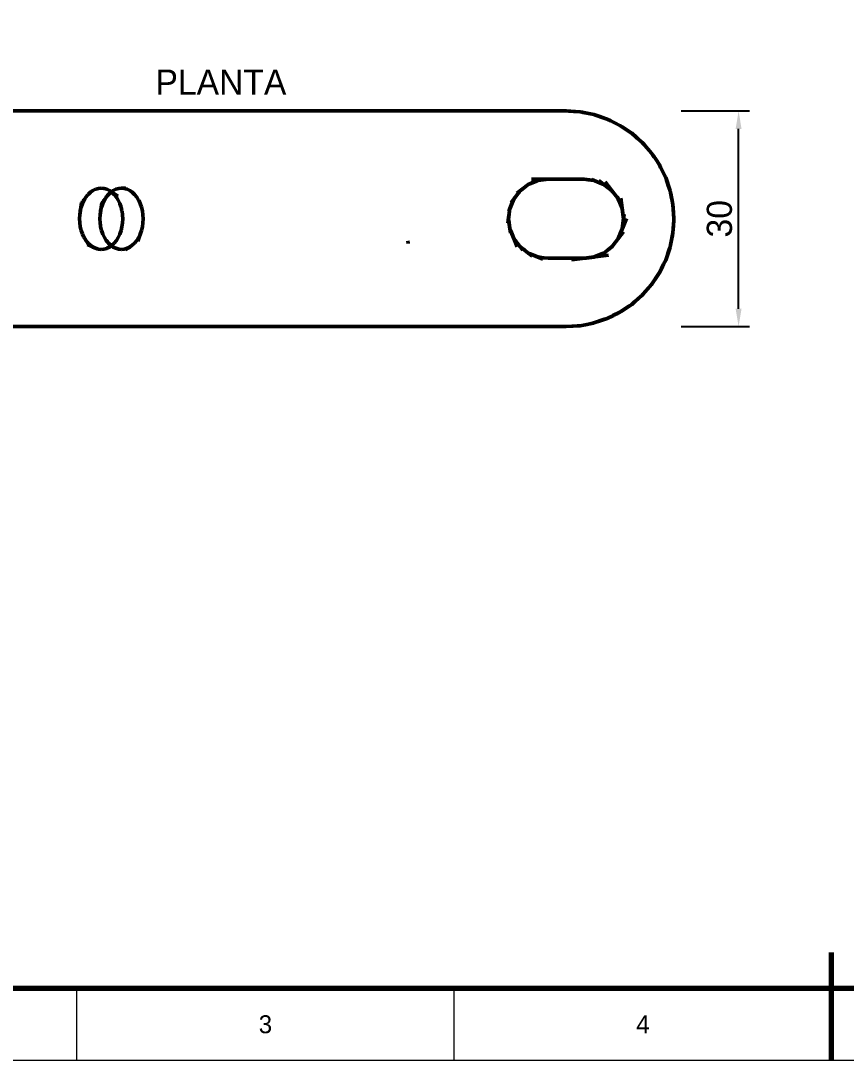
# Model space of a CAD drawing. Header units: millimetres. Extents: x 0 to 420, y 0 to 297.
# Drawn here: x 97.2 to 212, y 0 to 144.5 of the extents above; entities that cross this region are included whole.
import ezdxf
from ezdxf.enums import TextEntityAlignment as Align

# ---------------------------------------------------------------- set-up
doc = ezdxf.new("R2010")
doc.units = ezdxf.units.MM
doc.linetypes.add('DASHED', pattern=[1.524, 1.27, -0.254])
for name, color, linetype, lineweight in [('COTAS', 7, 'CONTINUOUS', 25), ('FINA', 7, 'CONTINUOUS', 18), ('NORMA', 7, 'CONTINUOUS', 70), ('OCULTA', 8, 'DASHED', 25), ('TEXTO', 7, 'CONTINUOUS', 25), ('VISIBLE', 7, 'CONTINUOUS', 50)]:
    doc.layers.add(name, color=color, linetype=linetype, lineweight=lineweight)
doc.dimstyles.new('F3D_1000', dxfattribs={"dimtxt": 3.5, "dimasz": 2.5, "dimexe": 1.5, "dimexo": 1, "dimgap": 0.9, "dimtad": 1, "dimdec": 1, "dimdsep": 46, "dimcen": 2.5, "dimazin": 3, "dimtfac": 1, "dimtmove": 0, "dimatfit": 3})

msp = doc.modelspace()

# ---------------------------------------------------------------- linework, layer by layer
at = {"layer": 'FINA'}
for p, q in [((105, 0), (105, 10)), ((157.5, 0), (157.5, 10)), ((210, 0), (210, 10))]:
    msp.add_line(p, q, dxfattribs=at)
msp.add_lwpolyline([(0, 0), (420, 0), (420, 297), (0, 297)], close=True, dxfattribs=at)
at = {"layer": 'NORMA'}
msp.add_line((210, 0), (210, 15), dxfattribs=at)
msp.add_lwpolyline([(20, 10), (410, 10), (410, 287), (20, 287)], close=True, dxfattribs=at)
at = {"layer": 'OCULTA'}
for p, q in [((97.4, 132), (97.04, 132)), ((99.06, 132), (99.06, 132)), ((99.06, 132), (99.06, 132)), ((115.95, 132), (118.88, 132)), ((118.88, 132), (119.4, 132)), ((120.19, 132), (119.4, 132)), ((121.06, 132), (120.19, 132)), ((122, 132), (121.06, 132)), ((122.99, 132), (122, 132)), ((124.01, 132), (122.99, 132)), ((124.55, 132), (124.01, 132)), ((124.55, 132), (125.06, 132)), ((127.13, 132), (126.1, 132)), ((128.12, 132), (127.13, 132)), ((129.06, 132), (128.12, 132)), ((151.06, 132), (151.06, 132)), ((153.07, 132), (152.72, 132)), ((153.41, 132), (153.07, 132)), ((153.71, 132), (153.41, 132)), ((153.99, 132), (153.71, 132)), ((154.23, 132), (153.99, 132)), ((154.45, 132), (154.23, 132)), ((154.63, 132), (154.45, 132)), ((154.79, 132), (154.63, 132)), ((154.9, 132), (154.79, 132)), ((154.99, 132), (154.9, 132)), ((155.06, 132), (155.04, 132)), ((155.06, 132), (155.06, 132)), ((155.06, 132), (155.09, 132)), ((155.06, 132), (155.06, 132)), ((155.06, 132), (155.06, 132)), ((155.19, 132), (155.09, 132)), ((155.36, 132), (155.19, 132)), ((155.59, 132), (155.36, 132)), ((155.89, 132), (155.59, 132)), ((156.23, 132), (155.89, 132)), ((156.62, 132), (156.23, 132)), ((157.06, 132), (156.62, 132)), ((158.02, 132), (157.53, 132)), ((158.54, 132), (158.02, 132)), ((159.06, 132), (158.54, 132)), ((164.97, 132), (159.06, 132)), ((166, 132), (164.97, 132)), ((166, 132), (170.92, 132)), ((171.86, 132), (170.92, 132)), ((171.86, 132), (173.06, 132)), ((175.32, 131.81), (175.02, 131.87)), ((177.93, 131.15), (178.8, 130.86)), ((179.27, 130.63), (178.8, 130.86)), ((182.09, 128.97), (182.19, 128.9)), ((182.58, 128.56), (182.19, 128.9)), ((184.97, 126.12), (185.14, 125.86)), ((185.44, 125.41), (185.14, 125.86)), ((186.83, 122.92), (186.88, 122.8)), ((169.13, 122.31), (168.54, 122.07)), ((186.88, 122.8), (186.92, 122.74)), ((166.67, 120.89), (166.4, 120.53)), ((165.8, 119.75), (165.59, 119.26)), ((180.21, 119.89), (180.32, 119.75)), ((187.82, 119.53), (187.93, 118.96)), ((165.25, 118.42), (165.2, 118.05)), ((181.05, 117.08), (181.06, 117)), ((165.06, 117), (165.09, 116.78)), ((188.01, 116.26), (188, 116.11)), ((188.01, 116.26), (188.06, 117)), ((165.25, 115.58), (165.38, 115.26)), ((180.38, 114.4), (180.32, 114.25)), ((187.53, 113.07), (187.41, 112.72)), ((187.53, 113.07), (187.55, 113.12)), ((173.34, 111.5), (175.56, 111.5)), ((186.05, 109.5), (186.03, 109.48)), ((183.81, 106.55), (183.67, 106.39)), ((180.74, 104.13), (180.56, 104.01)), ((97.04, 102), (97.4, 102)), ((97.93, 102), (97.4, 102)), ((99.06, 102), (99.06, 102)), ((99.06, 102), (99.06, 102)), ((99.06, 102), (99.06, 102)), ((99.06, 102), (99.06, 102)), ((104.92, 102), (103.09, 102)), ((107.97, 102), (106.51, 102)), ((109.35, 102), (107.97, 102)), ((110.71, 102), (109.35, 102)), ((112.1, 102), (110.71, 102)), ((113.57, 102), (112.1, 102)), ((116.98, 102), (115.17, 102)), ((119.1, 102), (116.98, 102)), ((119.4, 102), (119.1, 102)), ((119.4, 102), (120.19, 102)), ((121.06, 102), (120.19, 102)), ((121.06, 102), (122, 102)), ((122.19, 102), (122, 102)), ((122.99, 102), (122.19, 102)), ((122.99, 102), (124.01, 102)), ((125.06, 102), (124.01, 102)), ((127.13, 102), (126.1, 102)), ((127.13, 102), (128.12, 102)), ((129.06, 102), (128.12, 102)), ((130.72, 102), (130.49, 102)), ((151.06, 102), (151.06, 102)), ((151.06, 102), (151.06, 102)), ((151.06, 102), (151.06, 102)), ((151.06, 102), (151.06, 102)), ((151.06, 102), (151.06, 102)), ((153.07, 102), (152.72, 102)), ((153.07, 102), (153.09, 102)), ((153.09, 102), (153.41, 102)), ((153.71, 102), (153.41, 102)), ((153.71, 102), (153.99, 102)), ((154.23, 102), (153.99, 102)), ((154.23, 102), (154.45, 102)), ((154.63, 102), (154.45, 102)), ((154.63, 102), (154.79, 102)), ((154.9, 102), (154.79, 102)), ((154.9, 102), (154.99, 102)), ((155.04, 102), (155.06, 102)), ((155.06, 102), (155.06, 102)), ((155.06, 102), (155.06, 102)), ((155.06, 102), (155.06, 102)), ((155.06, 102), (155.06, 102)), ((155.06, 102), (155.06, 102)), ((155.06, 102), (155.09, 102)), ((155.09, 102), (155.16, 102)), ((155.16, 102), (155.19, 102)), ((155.36, 102), (155.19, 102)), ((155.59, 102), (155.36, 102)), ((155.89, 102), (155.59, 102)), ((156.23, 102), (155.89, 102)), ((156.62, 102), (156.23, 102)), ((157.06, 102), (156.62, 102)), ((158.02, 102), (157.53, 102)), ((158.2, 102), (158.02, 102)), ((158.54, 102), (158.2, 102)), ((159.06, 102), (158.54, 102)), ((161.24, 102), (159.06, 102)), ((164.44, 102), (161.24, 102)), ((168.05, 102), (164.44, 102)), ((172.29, 102), (168.05, 102)), ((172.29, 102), (173.06, 102)), ((176.94, 102.51), (176.87, 102.5))]:
    msp.add_line(p, q, dxfattribs=at)
at = {"layer": 'VISIBLE'}
for p, q in [((77.06, 132), (173.06, 132)), ((96.72, 132), (97.41, 132)), ((115.95, 132), (97.4, 132)), ((97.4, 132), (99.06, 132)), ((97.94, 132), (97.41, 132)), ((97.94, 132), (97.99, 132)), ((97.99, 132), (98.45, 132)), ((98.45, 132), (98.79, 132)), ((98.79, 132), (98.99, 132)), ((98.99, 132), (99.06, 132)), ((99.06, 132), (99.07, 132)), ((99.32, 132), (99.06, 132)), ((99.07, 132), (99.09, 132)), ((99.09, 132), (99.14, 132)), ((99.14, 132), (99.19, 132)), ((99.19, 132), (99.27, 132)), ((99.27, 132), (99.36, 132)), ((99.82, 132), (99.32, 132)), ((99.36, 132), (99.47, 132)), ((99.47, 132), (99.59, 132)), ((99.59, 132), (99.73, 132)), ((99.73, 132), (99.89, 132)), ((100.45, 132), (99.82, 132)), ((99.89, 132), (100.05, 132)), ((100.05, 132), (100.23, 132)), ((100.23, 132), (118.78, 132)), ((100.23, 132), (100.7, 132)), ((101.09, 132), (100.45, 132)), ((105.09, 132), (100.7, 132)), ((106.51, 132), (101.09, 132)), ((111.78, 132), (105.09, 132)), ((114.69, 132), (106.51, 132)), ((118.78, 132), (111.78, 132)), ((115.95, 132), (114.69, 132)), ((118.78, 132), (121.71, 132)), ((121.71, 132), (122.23, 132)), ((122.23, 132), (122.62, 132)), ((122.62, 132), (123.06, 132)), ((123.06, 132), (123.53, 132)), ((123.06, 132), (123.36, 132)), ((123.53, 132), (123.36, 132)), ((123.53, 132), (124.02, 132)), ((124.02, 132), (124.54, 132)), ((124.54, 132), (125.06, 132)), ((125.06, 132), (125.58, 132)), ((126.1, 132), (125.06, 132)), ((125.06, 132), (125.51, 132)), ((126.1, 132), (125.51, 132)), ((126.09, 132), (125.58, 132)), ((126.59, 132), (126.09, 132)), ((127.06, 132), (126.59, 132)), ((127.49, 132), (127.06, 132)), ((127.89, 132), (127.49, 132)), ((149.89, 132), (127.89, 132)), ((127.89, 132), (130.25, 132)), ((129.93, 132), (129.06, 132)), ((129.06, 132), (129.48, 132)), ((129.93, 132), (129.48, 132)), ((130.72, 132), (129.93, 132)), ((129.93, 132), (130.33, 132)), ((135.72, 132), (130.25, 132)), ((130.72, 132), (130.33, 132)), ((152.72, 132), (130.72, 132)), ((130.72, 132), (131.1, 132)), ((131.93, 132), (131.1, 132)), ((132.51, 132), (131.93, 132)), ((138.37, 132), (132.51, 132)), ((141.21, 132), (135.72, 132)), ((144.22, 132), (138.37, 132)), ((146.88, 132), (141.21, 132)), ((150.27, 132), (144.22, 132)), ((149.89, 132), (146.88, 132)), ((150.07, 132), (149.89, 132)), ((150.23, 132), (150.07, 132)), ((150.38, 132), (150.23, 132)), ((152.72, 132), (150.27, 132)), ((150.52, 132), (150.38, 132)), ((150.65, 132), (150.52, 132)), ((150.75, 132), (150.65, 132)), ((150.85, 132), (150.75, 132)), ((150.92, 132), (150.85, 132)), ((150.98, 132), (150.92, 132)), ((151.02, 132), (150.98, 132)), ((151.05, 132), (151.02, 132)), ((151.06, 132), (151.05, 132)), ((151.06, 132), (151.13, 132)), ((151.06, 132), (151.06, 132)), ((151.06, 132), (151.06, 132)), ((151.06, 132), (151.06, 132)), ((151.06, 132), (151.06, 132)), ((151.06, 132), (151.06, 132)), ((151.06, 132), (151.06, 132)), ((151.06, 132), (151.06, 132)), ((151.06, 132), (151.06, 132)), ((151.06, 132), (151.06, 132)), ((151.13, 132), (151.33, 132)), ((151.33, 132), (151.67, 132)), ((151.67, 132), (152.13, 132)), ((152.13, 132), (152.71, 132)), ((152.13, 132), (152.14, 132)), ((152.71, 132), (152.14, 132)), ((152.71, 132), (153.4, 132)), ((153.63, 132), (153.4, 132)), ((153.63, 132), (154.19, 132)), ((154.19, 132), (155.06, 132)), ((155.04, 132), (154.99, 132)), ((154.99, 132), (155.01, 132)), ((155.04, 132), (155.01, 132)), ((155.06, 132), (156, 132)), ((155.06, 132), (155.06, 132)), ((155.06, 132), (155.06, 132)), ((155.06, 132), (155.06, 132)), ((155.06, 132), (155.06, 132)), ((155.06, 132), (155.06, 132)), ((155.06, 132), (155.06, 132)), ((156, 132), (156.99, 132)), ((156.99, 132), (158.01, 132)), ((157.53, 132), (157.06, 132)), ((157.06, 132), (157.48, 132)), ((157.53, 132), (157.48, 132)), ((158.01, 132), (159.06, 132)), ((164.97, 132), (159.06, 132)), ((164.97, 132), (170, 132)), ((170, 132), (170.92, 132)), ((170.92, 132), (173.06, 132)), ((173.06, 132), (173.06, 132)), ((173.06, 132), (173.06, 132)), ((173.06, 132), (173.06, 132)), ((173.06, 132), (175.02, 131.87)), ((173.06, 132), (173.45, 131.97)), ((173.06, 132), (173.06, 132)), ((173.06, 132), (175.02, 131.87)), ((173.06, 132), (174.08, 131.93)), ((173.06, 132), (173.06, 132)), ((173.06, 132), (175.02, 131.87)), ((175.02, 131.87), (173.45, 131.97)), ((175.02, 131.87), (174.08, 131.93)), ((175.32, 131.81), (175.02, 131.87)), ((175.02, 131.87), (175.02, 131.87)), ((175.02, 131.87), (175.32, 131.81)), ((175.42, 131.79), (175.32, 131.81)), ((175.32, 131.81), (175.4, 131.8)), ((175.32, 131.81), (176.94, 131.49)), ((175.32, 131.81), (176.02, 131.67)), ((175.32, 131.81), (175.42, 131.79)), ((175.42, 131.79), (175.4, 131.8)), ((175.42, 131.79), (176.94, 131.49)), ((175.42, 131.79), (176.02, 131.67)), ((176.94, 131.49), (176.02, 131.67)), ((176.02, 131.67), (176.02, 131.67)), ((176.02, 131.67), (176.94, 131.49)), ((178.8, 130.86), (176.94, 131.49)), ((176.94, 131.49), (177.31, 131.36)), ((176.94, 131.49), (177.93, 131.15)), ((176.94, 131.49), (177.91, 131.16)), ((176.94, 131.49), (176.94, 131.49)), ((176.94, 131.49), (177.31, 131.36)), ((178.8, 130.86), (177.31, 131.36)), ((177.31, 131.36), (178.8, 130.86)), ((177.93, 131.15), (177.91, 131.16)), ((179.27, 130.63), (178.8, 130.86)), ((178.8, 130.86), (179.15, 130.68)), ((178.8, 130.86), (178.8, 130.86)), ((178.8, 130.86), (179.15, 130.68)), ((179.27, 130.63), (179.15, 130.68)), ((179.15, 130.68), (179.27, 130.63)), ((179.74, 130.39), (179.27, 130.63)), ((179.27, 130.63), (180.56, 129.99)), ((179.27, 130.63), (179.71, 130.41)), ((179.27, 130.63), (180.56, 129.99)), ((180.56, 129.99), (179.71, 130.41)), ((179.74, 130.39), (180.56, 129.99)), ((182.19, 128.9), (180.56, 129.99)), ((180.56, 129.99), (180.88, 129.77)), ((180.56, 129.99), (182.09, 128.97)), ((180.56, 129.99), (181.41, 129.42)), ((180.56, 129.99), (180.56, 129.99)), ((180.56, 129.99), (181.41, 129.42)), ((182.19, 128.9), (180.88, 129.77)), ((182.09, 128.97), (181.41, 129.42)), ((181.41, 129.42), (182.06, 128.98)), ((182.06, 128.98), (182.19, 128.9)), ((182.58, 128.56), (182.19, 128.9)), ((182.19, 128.9), (182.48, 128.64)), ((182.19, 128.9), (182.19, 128.9)), ((182.19, 128.9), (182.48, 128.64)), ((182.58, 128.56), (182.48, 128.64)), ((182.48, 128.64), (182.58, 128.56)), ((182.97, 128.22), (182.58, 128.56)), ((182.58, 128.56), (183.67, 127.61)), ((182.58, 128.56), (182.96, 128.23)), ((182.58, 128.56), (182.66, 128.49)), ((182.66, 128.49), (182.97, 128.22)), ((183.67, 127.61), (182.96, 128.23)), ((182.97, 128.22), (183.67, 127.61)), ((182.97, 128.22), (183.67, 127.61)), ((184.96, 126.13), (183.67, 127.61)), ((183.67, 127.61), (183.92, 127.31)), ((183.73, 127.53), (183.67, 127.61)), ((183.67, 127.61), (184.34, 126.84)), ((183.67, 127.61), (183.67, 127.61)), ((183.67, 127.61), (183.67, 127.61)), ((183.67, 127.61), (183.92, 127.31)), ((184.96, 126.13), (183.73, 127.53)), ((184.96, 126.13), (183.92, 127.31)), ((183.92, 127.31), (184.34, 126.84)), ((184.96, 126.13), (184.34, 126.84)), ((184.34, 126.84), (184.96, 126.13)), ((185.14, 125.86), (184.96, 126.13)), ((184.96, 126.13), (184.97, 126.12)), ((184.96, 126.13), (184.96, 126.13)), ((184.96, 126.13), (184.97, 126.12)), ((184.97, 126.12), (185.14, 125.86)), ((185.31, 125.6), (185.14, 125.86)), ((185.14, 125.86), (185.18, 125.81)), ((185.14, 125.86), (185.24, 125.7)), ((185.31, 125.6), (185.18, 125.81)), ((185.24, 125.7), (185.31, 125.6)), ((185.31, 125.6), (185.44, 125.41)), ((185.31, 125.6), (185.44, 125.41)), ((186.05, 124.5), (185.44, 125.41)), ((185.44, 125.41), (186.05, 124.5)), ((185.44, 125.41), (185.53, 125.28)), ((185.44, 125.41), (186.05, 124.5)), ((186.05, 124.5), (185.53, 125.28)), ((186.88, 122.8), (186.05, 124.5)), ((186.05, 124.5), (186.22, 124.15)), ((186.05, 124.5), (186.83, 122.92)), ((186.05, 124.5), (186.5, 123.59)), ((186.05, 124.5), (186.05, 124.5)), ((186.05, 124.5), (186.88, 122.8)), ((186.88, 122.8), (186.22, 124.15)), ((186.83, 122.92), (186.5, 123.59)), ((167.81, 121.76), (166.21, 120.54)), ((166.44, 120.72), (167.81, 121.76)), ((166.67, 120.89), (167.58, 121.59)), ((167.58, 121.59), (166.75, 120.95)), ((167.81, 121.76), (167.22, 121.31)), ((167.81, 121.76), (167.58, 121.59)), ((167.81, 121.76), (167.58, 121.59)), ((168.54, 122.07), (167.81, 121.76)), ((167.81, 121.76), (168.44, 122.03)), ((168.04, 121.86), (167.81, 121.76)), ((167.81, 121.76), (167.81, 121.76)), ((167.81, 121.76), (167.81, 121.76)), ((167.81, 121.76), (167.81, 121.76)), ((168.04, 121.86), (168.87, 122.2)), ((168.04, 121.86), (168.63, 122.1)), ((168.24, 122.5), (175.56, 122.5)), ((168.54, 122.07), (168.44, 122.03)), ((168.5, 122.23), (170.56, 122.5)), ((169.13, 122.31), (168.54, 122.07)), ((168.63, 122.1), (169.13, 122.31)), ((169.13, 122.31), (168.87, 122.2)), ((169.13, 122.31), (170.27, 122.46)), ((169.13, 122.31), (169.82, 122.4)), ((169.82, 122.4), (169.13, 122.31)), ((169.13, 122.31), (169.13, 122.31)), ((169.13, 122.31), (169.13, 122.31)), ((169.13, 122.31), (169.13, 122.31)), ((170.56, 122.5), (169.82, 122.4)), ((170.56, 122.5), (169.82, 122.4)), ((170.56, 122.5), (170.27, 122.46)), ((170.56, 122.5), (174.56, 122.5)), ((170.56, 122.5), (172.96, 122.5)), ((175.56, 122.5), (170.56, 122.5)), ((170.56, 122.5), (170.56, 122.5)), ((175.56, 122.5), (172.96, 122.5)), ((175.56, 122.5), (174.56, 122.5)), ((175.56, 122.5), (176.7, 122.35)), ((176.16, 122.42), (175.56, 122.5)), ((176.16, 122.42), (175.56, 122.5)), ((175.56, 122.5), (175.56, 122.5)), ((176.16, 122.42), (176.98, 122.31)), ((176.16, 122.42), (176.24, 122.41)), ((176.7, 122.35), (176.16, 122.42)), ((176.98, 122.31), (176.24, 122.41)), ((176.67, 122.44), (178.2, 121.81)), ((176.98, 122.31), (176.7, 122.35)), ((176.98, 122.31), (176.7, 122.35)), ((177.07, 122.28), (176.98, 122.31)), ((176.98, 122.31), (177.62, 122.05)), ((177.62, 122.05), (176.98, 122.31)), ((176.98, 122.31), (176.98, 122.31)), ((176.98, 122.31), (176.98, 122.31)), ((176.98, 122.31), (176.98, 122.31)), ((177.07, 122.28), (178.31, 121.76)), ((177.07, 122.28), (178.04, 121.87)), ((177.61, 122.3), (179.45, 120.89)), ((178.31, 121.76), (177.62, 122.05)), ((178.31, 121.76), (177.62, 122.05)), ((178.31, 121.76), (178.04, 121.87)), ((178.31, 121.76), (178.2, 121.81)), ((179.45, 120.89), (178.22, 121.83)), ((178.31, 121.76), (179.22, 121.06)), ((178.31, 121.76), (178.86, 121.34)), ((179.45, 120.89), (178.31, 121.76)), ((178.31, 121.76), (178.31, 121.76)), ((178.31, 121.76), (178.31, 121.76)), ((178.31, 121.76), (178.31, 121.76)), ((180.21, 119.89), (178.5, 122.12)), ((186.92, 122.74), (186.88, 122.8)), ((186.88, 122.8), (186.92, 122.74)), ((186.92, 122.73), (186.92, 122.74)), ((186.92, 122.74), (187.55, 120.88)), ((186.92, 122.74), (187.24, 121.77)), ((186.92, 122.74), (186.92, 122.74)), ((186.92, 122.74), (187.55, 120.88)), ((186.92, 122.73), (187.55, 120.88)), ((186.92, 122.73), (187.04, 122.37)), ((187.55, 120.88), (187.04, 122.37)), ((187.55, 120.88), (187.24, 121.77)), ((106.02, 119.59), (106.28, 120.01)), ((106.28, 120.01), (106.03, 119.6)), ((106.29, 120.02), (106.28, 120.01)), ((106.51, 120.29), (106.29, 120.02)), ((106.51, 120.29), (106.57, 120.37)), ((106.57, 120.37), (106.58, 120.38)), ((106.58, 120.38), (106.9, 120.68)), ((106.9, 120.68), (106.91, 120.69)), ((106.91, 120.69), (107.25, 120.93)), ((107.25, 120.93), (107.26, 120.93)), ((107.62, 121.11), (107.26, 120.93)), ((107.62, 121.11), (107.64, 121.11)), ((107.64, 121.11), (108.01, 121.21)), ((108.01, 121.21), (108.02, 121.22)), ((108.4, 121.25), (108.02, 121.22)), ((108.4, 121.25), (108.41, 121.25)), ((108.79, 121.21), (108.41, 121.25)), ((108.79, 121.21), (108.81, 121.21)), ((109.18, 121.11), (108.81, 121.21)), ((109.11, 120.01), (108.85, 119.59)), ((109.11, 120.01), (108.89, 119.66)), ((109.07, 119.95), (109.11, 120.01)), ((109.11, 120.01), (109.4, 120.37)), ((109.3, 120.25), (109.11, 120.01)), ((109.11, 120.01), (109.11, 120.01)), ((109.11, 120.01), (109.11, 120.01)), ((109.11, 120.01), (109.11, 120.01)), ((109.11, 120.01), (109.11, 120.01)), ((109.18, 121.11), (109.19, 121.1)), ((109.19, 121.1), (109.55, 120.93)), ((109.4, 120.37), (109.3, 120.25)), ((109.4, 120.37), (109.73, 120.68)), ((109.73, 120.68), (109.4, 120.37)), ((109.4, 120.37), (109.4, 120.37)), ((109.4, 120.37), (109.4, 120.37)), ((110.7, 120.13), (109.55, 120.93)), ((109.55, 120.93), (109.56, 120.92)), ((109.56, 120.92), (109.9, 120.68)), ((109.73, 120.68), (110.08, 120.93)), ((109.82, 120.74), (109.73, 120.68)), ((109.73, 120.68), (109.73, 120.68)), ((109.73, 120.68), (109.73, 120.68)), ((109.73, 120.68), (109.73, 120.68)), ((109.73, 120.68), (109.73, 120.68)), ((109.9, 120.68), (109.82, 120.74)), ((109.82, 120.74), (109.82, 120.74)), ((109.82, 120.74), (109.82, 120.74)), ((109.82, 120.74), (109.82, 120.74)), ((109.82, 120.74), (109.82, 120.74)), ((109.82, 120.74), (109.82, 120.74)), ((109.82, 120.74), (109.82, 120.74)), ((109.82, 120.74), (109.82, 120.74)), ((109.82, 120.74), (109.82, 120.74)), ((109.82, 120.74), (109.82, 120.74)), ((109.82, 120.74), (109.82, 120.74)), ((109.82, 120.74), (109.82, 120.74)), ((109.82, 120.74), (109.82, 120.74)), ((110.61, 120.01), (109.9, 120.68)), ((109.9, 120.68), (109.91, 120.67)), ((109.91, 120.67), (109.9, 120.68)), ((109.9, 120.68), (109.9, 120.68)), ((109.9, 120.68), (109.9, 120.68)), ((109.91, 120.67), (110.23, 120.37)), ((109.93, 120.66), (109.91, 120.67)), ((110.23, 120.37), (109.93, 120.66)), ((110.45, 121.11), (110.08, 120.93)), ((110.08, 120.93), (110.08, 120.93)), ((110.57, 119.95), (110.23, 120.37)), ((110.23, 120.37), (110.24, 120.36)), ((110.53, 120.01), (110.23, 120.37)), ((110.23, 120.37), (110.23, 120.37)), ((110.53, 120.01), (110.24, 120.36)), ((110.45, 121.11), (110.84, 121.21)), ((110.45, 121.11), (110.45, 121.11)), ((110.56, 119.95), (110.53, 120.01)), ((110.53, 120.01), (110.53, 119.99)), ((110.53, 119.99), (110.53, 120.01)), ((110.53, 120.01), (110.53, 120.01)), ((110.53, 119.99), (110.79, 119.59)), ((110.79, 119.59), (110.53, 119.99)), ((111.78, 121.3), (110.84, 121.21)), ((111.23, 121.25), (110.84, 121.21)), ((110.84, 121.21), (110.84, 121.21)), ((111.78, 121.2), (111.23, 121.25)), ((111.23, 121.25), (111.23, 121.25)), ((111.62, 121.21), (111.23, 121.25)), ((111.78, 121.17), (111.62, 121.21)), ((111.78, 121.17), (111.62, 121.21)), ((111.62, 121.21), (111.62, 121.21)), ((111.78, 121.17), (112.01, 121.11)), ((112.01, 121.11), (112.01, 121.1)), ((112.01, 121.1), (112.38, 120.93)), ((112.38, 120.93), (112.38, 120.93)), ((112.38, 120.93), (112.73, 120.68)), ((112.73, 120.68), (112.73, 120.68)), ((112.73, 120.68), (113.06, 120.37)), ((113.36, 120.01), (113.06, 120.37)), ((113.06, 120.37), (113.06, 120.37)), ((113.36, 120.01), (113.36, 120)), ((113.36, 120), (113.61, 119.59)), ((166.4, 120.53), (165.43, 119.28)), ((166.4, 120.53), (165.8, 119.75)), ((165.8, 119.75), (166.21, 120.3)), ((166.53, 120.71), (165.82, 119.79)), ((165.82, 119.79), (166.49, 120.66)), ((166.4, 120.53), (166.21, 120.3)), ((166.67, 120.89), (166.4, 120.53)), ((166.53, 120.71), (166.49, 120.66)), ((166.53, 120.71), (166.67, 120.89)), ((166.67, 120.89), (167.22, 121.31)), ((166.75, 120.95), (166.67, 120.89)), ((166.67, 120.89), (166.67, 120.89)), ((166.67, 120.89), (166.67, 120.89)), ((166.67, 120.89), (166.67, 120.89)), ((179.45, 120.89), (178.86, 121.34)), ((179.45, 120.89), (179.22, 121.06)), ((180.07, 120.08), (179.45, 120.89)), ((179.45, 120.89), (179.87, 120.34)), ((179.54, 120.77), (179.45, 120.89)), ((179.45, 120.89), (179.45, 120.89)), ((179.45, 120.89), (179.45, 120.89)), ((179.45, 120.89), (179.45, 120.89)), ((180.21, 119.89), (179.54, 120.77)), ((180.21, 119.89), (179.87, 120.34)), ((180.07, 120.08), (180.32, 119.75)), ((180.07, 120.08), (180.15, 119.98)), ((180.32, 119.75), (180.15, 119.98)), ((180.19, 120.08), (180.87, 118.42)), ((187.78, 119.73), (187.55, 120.88)), ((187.55, 120.88), (187.62, 120.5)), ((187.55, 120.88), (187.81, 119.54)), ((187.55, 120.88), (187.75, 119.88)), ((187.55, 120.88), (187.55, 120.88)), ((187.55, 120.88), (187.78, 119.73)), ((187.78, 119.73), (187.62, 120.5)), ((105.42, 117.55), (105.66, 119.24)), ((105.5, 118.1), (105.82, 119.44)), ((105.63, 118.63), (105.5, 118.12)), ((105.63, 118.63), (105.98, 119.63)), ((105.63, 118.64), (105.8, 119.13)), ((105.63, 118.63), (105.63, 118.64)), ((105.8, 119.13), (106.13, 119.82)), ((105.8, 119.13), (105.81, 119.14)), ((105.81, 119.14), (106.02, 119.59)), ((106.02, 119.59), (106.03, 119.6)), ((108.49, 119.24), (108.25, 117.55)), ((108.65, 119.44), (108.33, 118.1)), ((108.45, 118.63), (108.33, 118.1)), ((108.45, 118.63), (108.33, 118.1)), ((108.8, 119.63), (108.45, 118.63)), ((108.45, 118.63), (108.63, 119.13)), ((108.49, 118.73), (108.45, 118.63)), ((108.45, 118.63), (108.45, 118.63)), ((108.45, 118.63), (108.45, 118.63)), ((108.63, 119.13), (108.49, 118.73)), ((108.96, 119.82), (108.63, 119.13)), ((108.63, 119.13), (108.85, 119.59)), ((108.67, 119.22), (108.63, 119.13)), ((108.63, 119.13), (108.63, 119.13)), ((108.63, 119.13), (108.63, 119.13)), ((108.63, 119.13), (108.63, 119.13)), ((108.85, 119.59), (108.67, 119.22)), ((108.85, 119.59), (109.07, 119.95)), ((108.89, 119.66), (108.85, 119.59)), ((108.85, 119.59), (108.85, 119.59)), ((108.85, 119.59), (108.85, 119.59)), ((110.79, 119.59), (110.79, 119.57)), ((110.79, 119.57), (110.79, 119.59)), ((110.79, 119.59), (110.79, 119.59)), ((110.79, 119.57), (111, 119.13)), ((111, 119.13), (110.79, 119.57)), ((111, 119.13), (111.01, 119.11)), ((111.01, 119.12), (111, 119.13)), ((111, 119.13), (111, 119.13)), ((111.01, 119.11), (111.01, 119.12)), ((111.01, 119.11), (111.18, 118.63)), ((111.02, 119.08), (111.01, 119.11)), ((111.18, 118.63), (111.02, 119.08)), ((111.18, 118.63), (111.18, 118.61)), ((111.18, 118.61), (111.18, 118.63)), ((111.18, 118.63), (111.18, 118.63)), ((111.3, 118.1), (111.18, 118.61)), ((111.19, 118.6), (111.18, 118.61)), ((111.3, 118.1), (111.19, 118.6)), ((113.61, 119.59), (113.62, 119.59)), ((113.62, 119.59), (113.83, 119.13)), ((113.83, 119.13), (113.83, 119.12)), ((113.83, 119.12), (114.01, 118.63)), ((114.01, 118.63), (114.01, 118.62)), ((114.13, 118.1), (114.01, 118.62)), ((165.59, 119.26), (165.1, 118.07)), ((165.46, 118.94), (165.14, 118.16)), ((165.25, 118.42), (165.51, 119.06)), ((165.51, 119.06), (165.25, 118.42)), ((165.46, 118.94), (165.25, 118.42)), ((165.46, 118.94), (165.8, 119.75)), ((165.46, 118.94), (165.69, 119.49)), ((165.62, 119.32), (165.51, 119.06)), ((165.59, 119.26), (165.51, 119.06)), ((165.8, 119.75), (165.62, 119.32)), ((165.8, 119.75), (165.69, 119.49)), ((165.82, 119.79), (165.8, 119.75)), ((165.8, 119.75), (165.8, 119.75)), ((165.8, 119.75), (165.8, 119.75)), ((165.8, 119.75), (165.8, 119.75)), ((180.32, 119.75), (180.21, 119.89)), ((180.26, 119.89), (180.87, 118.42)), ((180.32, 119.75), (180.76, 118.69)), ((180.32, 119.75), (180.59, 119.11)), ((180.76, 118.69), (180.32, 119.75)), ((180.32, 119.75), (180.32, 119.75)), ((180.32, 119.75), (180.32, 119.75)), ((180.32, 119.75), (180.32, 119.75)), ((180.87, 118.42), (180.59, 119.11)), ((180.68, 119.87), (181.05, 117.08)), ((180.87, 118.42), (180.76, 118.69)), ((180.87, 118.42), (180.76, 118.69)), ((187.81, 119.54), (187.75, 119.88)), ((187.78, 119.73), (187.82, 119.53)), ((187.78, 119.73), (187.81, 119.54)), ((187.81, 119.54), (187.82, 119.53)), ((187.81, 119.54), (187.82, 119.53)), ((187.93, 118.96), (187.82, 119.53)), ((187.82, 119.53), (187.93, 118.96)), ((188.06, 117), (187.93, 118.96)), ((187.93, 118.96), (187.96, 118.57)), ((187.93, 118.96), (188.06, 117)), ((187.93, 118.96), (188, 117.94)), ((187.93, 118.96), (187.93, 118.96)), ((187.93, 118.96), (187.96, 118.57)), ((188.06, 117), (187.96, 118.57)), ((187.96, 118.57), (188.06, 117)), ((105.4, 117.02), (105.42, 117.55)), ((105.42, 117.57), (105.5, 118.1)), ((105.42, 117.55), (105.42, 117.57)), ((105.5, 118.1), (105.5, 118.12)), ((108.23, 117), (108.25, 117.55)), ((108.25, 117.55), (108.23, 117.01)), ((108.25, 117.56), (108.33, 118.1)), ((108.33, 118.1), (108.25, 117.55)), ((108.25, 117.55), (108.25, 117.56)), ((108.25, 117.55), (108.25, 117.55)), ((108.25, 117.55), (108.25, 117.55)), ((108.33, 118.1), (108.33, 118.1)), ((108.33, 118.1), (108.33, 118.1)), ((108.33, 118.1), (108.33, 118.1)), ((111.3, 118.1), (111.31, 118.08)), ((111.31, 118.04), (111.3, 118.1)), ((111.3, 118.1), (111.3, 118.1)), ((111.31, 118.08), (111.38, 117.55)), ((111.38, 117.55), (111.31, 118.04)), ((111.38, 117.55), (111.38, 117.54)), ((111.38, 117.54), (111.38, 117.55)), ((111.38, 117.55), (111.38, 117.55)), ((111.38, 117.54), (111.41, 117)), ((111.39, 117.45), (111.38, 117.54)), ((111.41, 117), (111.39, 117.45)), ((114.13, 118.1), (114.13, 118.1)), ((114.13, 118.1), (114.21, 117.55)), ((114.21, 117.55), (114.21, 117.55)), ((114.21, 117.55), (114.24, 117)), ((165.1, 117.28), (164.98, 116.39)), ((165.2, 118.05), (165.03, 116.8)), ((165.06, 117), (165.15, 117.68)), ((165.15, 117.68), (165.06, 117)), ((165.1, 117.28), (165.06, 117)), ((165.21, 118.14), (165.1, 117.28)), ((165.21, 118.14), (165.15, 117.68)), ((165.2, 118.05), (165.15, 117.68)), ((165.15, 117.68), (165.15, 117.68)), ((165.21, 118.14), (165.25, 118.42)), ((165.25, 118.42), (165.21, 118.14)), ((165.25, 118.42), (165.21, 118.14)), ((165.21, 118.14), (165.21, 118.14)), ((165.25, 118.42), (165.25, 118.42)), ((165.25, 118.42), (165.25, 118.42)), ((165.25, 118.42), (165.25, 118.42)), ((180.97, 117.66), (180.87, 118.42)), ((180.87, 118.42), (180.96, 117.74)), ((180.97, 117.66), (180.87, 118.42)), ((180.87, 118.42), (180.87, 118.42)), ((180.87, 118.42), (180.87, 118.42)), ((180.87, 118.42), (180.87, 118.42)), ((180.87, 118.42), (180.87, 118.42)), ((181.14, 117.63), (180.87, 115.58)), ((181.07, 117.08), (180.87, 115.58)), ((181.05, 117.08), (180.96, 117.74)), ((180.97, 117.66), (181.06, 117)), ((180.97, 117.66), (181.02, 117.29)), ((181, 117.45), (180.97, 117.66)), ((181, 117.44), (181, 117.45)), ((181.06, 117), (181, 117.44)), ((181.06, 117), (181.02, 117.29)), ((188.06, 117), (188, 117.94)), ((105.4, 117), (105.4, 117.02)), ((105.42, 116.46), (105.4, 117)), ((105.42, 116.45), (105.42, 116.46)), ((105.5, 115.92), (105.42, 116.45)), ((105.5, 115.9), (105.5, 115.92)), ((105.5, 115.9), (105.62, 115.39)), ((108.23, 117.01), (108.23, 117)), ((108.25, 116.45), (108.23, 117)), ((108.23, 117), (108.23, 117)), ((108.23, 117), (108.23, 117)), ((108.23, 117), (108.23, 117)), ((108.23, 117), (108.23, 117)), ((108.23, 117), (108.25, 116.45)), ((108.33, 115.9), (108.25, 116.45)), ((108.25, 116.45), (108.25, 116.45)), ((108.25, 116.45), (108.25, 116.45)), ((108.25, 116.45), (108.25, 116.45)), ((108.25, 116.45), (108.3, 116.08)), ((108.3, 116.08), (108.33, 115.9)), ((108.33, 115.9), (108.45, 115.38)), ((108.33, 115.9), (108.33, 115.9)), ((108.33, 115.9), (108.33, 115.9)), ((108.33, 115.9), (108.45, 115.37)), ((111.18, 115.37), (111.3, 115.9)), ((111.18, 115.37), (111.3, 115.88)), ((111.3, 115.9), (111.38, 116.45)), ((111.38, 116.43), (111.3, 115.9)), ((111.3, 115.9), (111.3, 115.88)), ((111.3, 115.9), (111.3, 115.9)), ((111.41, 116.98), (111.38, 116.45)), ((111.38, 116.45), (111.41, 116.98)), ((111.38, 116.45), (111.38, 116.43)), ((111.38, 116.45), (111.38, 116.45)), ((111.41, 117), (111.41, 116.98)), ((111.41, 116.98), (111.41, 117)), ((111.41, 117), (111.41, 117)), ((114.01, 115.37), (114.13, 115.9)), ((114.21, 116.44), (114.13, 115.9)), ((114.13, 115.9), (114.13, 115.9)), ((114.24, 117), (114.21, 116.45)), ((114.21, 116.45), (114.21, 116.44)), ((114.24, 117), (114.24, 117)), ((165.15, 116.28), (165.06, 117)), ((165.06, 117), (165.1, 116.72)), ((165.06, 117), (165.06, 117)), ((165.06, 117), (165.06, 117)), ((165.06, 117), (165.06, 117)), ((165.06, 117), (165.12, 116.54)), ((165.09, 116.78), (165.28, 115.31)), ((165.09, 116.78), (165.16, 116.26)), ((165.15, 116.28), (165.1, 116.72)), ((165.12, 116.54), (165.2, 115.92)), ((165.15, 116.28), (165.32, 115.04)), ((165.15, 116.28), (165.25, 115.58)), ((165.25, 115.58), (165.16, 116.26)), ((165.2, 115.92), (165.25, 115.58)), ((181.47, 117.02), (180.38, 114.4)), ((180.87, 115.58), (180.97, 116.32)), ((180.87, 115.58), (180.91, 115.86)), ((180.87, 115.58), (180.91, 115.86)), ((181.06, 117), (180.91, 115.86)), ((180.91, 115.86), (181.06, 117)), ((181.06, 117), (180.97, 116.32)), ((181.06, 117), (181.06, 117)), ((181.06, 117), (181.06, 117)), ((181.06, 117), (181.06, 117)), ((187.93, 115.04), (188.01, 116.26)), ((188, 116.11), (187.93, 115.04)), ((187.93, 115.04), (187.99, 115.98)), ((187.99, 115.98), (187.93, 115.04)), ((188.01, 116.26), (187.99, 115.98)), ((188, 116.11), (187.99, 115.98)), ((188.04, 116.66), (188.01, 116.26)), ((188.04, 116.66), (188.01, 116.26)), ((188.01, 116.26), (188.03, 116.61)), ((188.04, 116.66), (188.03, 116.61)), ((188.04, 116.66), (188.06, 117)), ((188.06, 117), (188.04, 116.66)), ((188.06, 117), (188.06, 117)), ((105.63, 115.37), (105.62, 115.39)), ((105.79, 114.89), (105.63, 115.37)), ((105.8, 114.88), (105.79, 114.89)), ((106.01, 114.43), (105.8, 114.88)), ((106.02, 114.41), (106.01, 114.43)), ((106.27, 114.01), (106.02, 114.41)), ((108.45, 115.37), (108.45, 115.38)), ((108.63, 114.88), (108.45, 115.37)), ((108.45, 115.37), (108.45, 115.37)), ((108.45, 115.37), (108.45, 115.37)), ((108.45, 115.37), (108.54, 115.12)), ((108.54, 115.12), (108.63, 114.88)), ((108.85, 114.41), (108.63, 114.88)), ((108.63, 114.88), (108.63, 114.88)), ((108.63, 114.88), (108.63, 114.88)), ((108.63, 114.88), (108.63, 114.88)), ((108.63, 114.88), (108.85, 114.41)), ((109.1, 114), (108.85, 114.41)), ((108.85, 114.41), (108.85, 114.41)), ((108.85, 114.41), (108.85, 114.41)), ((108.85, 114.41), (108.85, 114.41)), ((108.85, 114.41), (109.11, 114)), ((110.78, 114.4), (110.53, 114)), ((110.53, 114), (110.72, 114.31)), ((110.72, 114.31), (110.78, 114.4)), ((110.79, 114.41), (110.78, 114.4)), ((110.78, 114.4), (110.78, 114.41)), ((110.78, 114.41), (110.79, 114.41)), ((110.79, 114.41), (111, 114.88)), ((111, 114.86), (110.79, 114.41)), ((110.79, 114.41), (110.79, 114.41)), ((111.17, 115.36), (111, 114.88)), ((111, 114.88), (111.16, 115.32)), ((111, 114.88), (111, 114.86)), ((111, 114.88), (111, 114.88)), ((111.16, 115.32), (111.18, 115.37)), ((111.18, 115.37), (111.17, 115.36)), ((111.18, 115.37), (111.18, 115.37)), ((113.61, 114.41), (113.36, 114)), ((113.39, 114.05), (113.61, 114.41)), ((113.42, 114.01), (113.83, 114.88)), ((113.5, 113.91), (114.01, 115.37)), ((113.83, 114.87), (113.61, 114.41)), ((113.61, 114.41), (113.61, 114.41)), ((114.01, 115.37), (113.83, 114.88)), ((113.83, 114.88), (113.83, 114.87)), ((114.01, 115.37), (114.01, 115.37)), ((165.55, 114.85), (165.25, 115.58)), ((165.25, 115.58), (165.36, 115.31)), ((165.25, 115.58), (165.25, 115.58)), ((165.25, 115.58), (165.25, 115.58)), ((165.25, 115.58), (165.25, 115.58)), ((165.25, 115.58), (165.36, 115.31)), ((165.55, 114.85), (165.36, 115.31)), ((165.36, 115.31), (165.36, 115.31)), ((165.36, 115.31), (165.36, 115.31)), ((165.36, 115.31), (165.42, 115.14)), ((165.38, 115.26), (166.27, 113.11)), ((165.38, 115.26), (165.53, 114.89)), ((165.42, 115.14), (165.8, 114.25)), ((165.8, 114.25), (165.53, 114.89)), ((165.55, 114.85), (165.8, 114.25)), ((165.8, 114.25), (165.97, 114.02)), ((165.8, 114.25), (167.03, 112.64)), ((165.8, 114.25), (166.25, 113.66)), ((165.8, 114.25), (165.8, 114.25)), ((165.8, 114.25), (165.8, 114.25)), ((165.8, 114.25), (165.8, 114.25)), ((165.8, 114.25), (166.01, 113.97)), ((180.43, 114.39), (179.45, 113.11)), ((181.05, 115.2), (179.48, 113.16)), ((180.32, 114.25), (179.62, 113.34)), ((180.32, 114.25), (179.9, 113.7)), ((179.9, 113.7), (180.32, 114.25)), ((180.75, 115.28), (180.32, 114.25)), ((180.32, 114.25), (180.43, 114.52)), ((180.32, 114.25), (180.38, 114.4)), ((180.32, 114.25), (180.32, 114.25)), ((180.32, 114.25), (180.32, 114.25)), ((180.32, 114.25), (180.32, 114.25)), ((180.38, 114.4), (180.61, 114.94)), ((180.38, 114.4), (180.58, 114.86)), ((180.75, 115.28), (180.43, 114.52)), ((180.58, 114.86), (180.75, 115.28)), ((180.87, 115.58), (180.61, 114.94)), ((180.75, 115.28), (180.87, 115.58)), ((180.75, 115.28), (180.87, 115.58)), ((180.87, 115.58), (180.87, 115.58)), ((180.87, 115.58), (180.87, 115.58)), ((180.87, 115.58), (180.87, 115.58)), ((187.93, 115.04), (187.55, 113.12)), ((187.65, 113.62), (187.93, 115.04)), ((187.65, 113.62), (187.85, 114.66)), ((187.93, 115.04), (187.73, 114.04)), ((187.85, 114.66), (187.73, 114.04)), ((187.93, 115.04), (187.85, 114.66)), ((187.93, 115.04), (187.85, 114.66)), ((187.93, 115.04), (187.93, 115.04)), ((106.51, 113.71), (106.24, 114.05)), ((106.28, 114), (106.24, 114.05)), ((106.28, 114), (106.27, 114.01)), ((106.51, 113.71), (106.28, 114)), ((106.57, 113.63), (106.51, 113.71)), ((106.51, 113.71), (106.56, 113.64)), ((106.9, 113.32), (106.51, 113.69)), ((107.25, 113.07), (106.51, 113.59)), ((107.62, 112.9), (106.51, 113.43)), ((106.57, 113.63), (106.56, 113.64)), ((106.89, 113.33), (106.57, 113.63)), ((106.9, 113.32), (106.89, 113.33)), ((107.24, 113.08), (106.9, 113.32)), ((107.25, 113.07), (107.24, 113.08)), ((107.25, 113.07), (107.61, 112.9)), ((107.62, 112.9), (107.61, 112.9)), ((108, 112.79), (107.62, 112.9)), ((108.01, 112.79), (108, 112.79)), ((108.01, 112.79), (108.39, 112.75)), ((108.4, 112.75), (108.39, 112.75)), ((108.4, 112.75), (108.78, 112.79)), ((108.79, 112.79), (108.78, 112.79)), ((108.79, 112.79), (109.17, 112.89)), ((109.11, 114), (109.1, 114)), ((109.4, 113.63), (109.11, 114)), ((109.11, 114), (109.11, 114)), ((109.11, 114), (109.11, 114)), ((109.11, 114), (109.27, 113.79)), ((109.18, 112.9), (109.17, 112.89)), ((109.54, 113.07), (109.18, 112.9)), ((109.27, 113.79), (109.4, 113.63)), ((109.73, 113.32), (109.4, 113.63)), ((109.4, 113.63), (109.4, 113.63)), ((109.4, 113.63), (109.4, 113.63)), ((109.4, 113.63), (109.4, 113.63)), ((109.4, 113.63), (109.4, 113.63)), ((109.4, 113.63), (109.67, 113.37)), ((109.55, 113.07), (109.54, 113.07)), ((109.89, 113.31), (109.55, 113.07)), ((109.67, 113.37), (109.73, 113.32)), ((110.08, 113.07), (109.73, 113.32)), ((109.73, 113.32), (109.73, 113.32)), ((109.73, 113.32), (109.73, 113.32)), ((109.73, 113.32), (109.73, 113.32)), ((109.73, 113.32), (109.82, 113.26)), ((109.82, 113.26), (109.89, 113.31)), ((109.82, 113.26), (109.82, 113.26)), ((109.82, 113.26), (109.82, 113.26)), ((109.82, 113.26), (109.82, 113.26)), ((109.82, 113.26), (109.82, 113.26)), ((109.82, 113.26), (109.82, 113.26)), ((109.82, 113.26), (109.82, 113.26)), ((109.82, 113.26), (109.82, 113.26)), ((109.82, 113.26), (109.82, 113.26)), ((109.82, 113.26), (109.82, 113.26)), ((109.82, 113.26), (109.82, 113.26)), ((109.82, 113.26), (109.82, 113.26)), ((109.82, 113.26), (109.82, 113.26)), ((109.9, 113.32), (109.89, 113.31)), ((109.89, 113.31), (109.9, 113.32)), ((110.22, 113.62), (109.9, 113.32)), ((109.9, 113.32), (110.22, 113.62)), ((109.9, 113.32), (109.9, 113.32)), ((109.9, 113.32), (109.9, 113.32)), ((110.08, 113.07), (110.45, 112.9)), ((110.08, 113.07), (110.08, 113.07)), ((110.23, 113.63), (110.22, 113.62)), ((110.22, 113.62), (110.23, 113.63)), ((110.23, 113.63), (110.52, 113.98)), ((110.23, 113.63), (110.52, 113.98)), ((110.23, 113.63), (110.23, 113.63)), ((110.84, 112.79), (110.45, 112.9)), ((110.45, 112.9), (110.45, 112.9)), ((110.53, 114), (110.52, 113.98)), ((110.52, 113.98), (110.53, 114)), ((110.53, 114), (110.53, 114)), ((110.84, 112.79), (111.23, 112.75)), ((110.84, 112.79), (110.84, 112.79)), ((111.23, 112.75), (111.62, 112.79)), ((111.23, 112.75), (111.23, 112.75)), ((111.78, 112.83), (111.62, 112.79)), ((111.62, 112.79), (111.62, 112.79)), ((111.78, 112.66), (112.73, 113.32)), ((111.78, 112.79), (112.38, 113.07)), ((111.78, 112.83), (112.01, 112.9)), ((111.78, 112.83), (112.01, 112.89)), ((112.38, 113.07), (112.01, 112.9)), ((112.01, 112.9), (112.01, 112.89)), ((112.73, 113.32), (112.38, 113.07)), ((112.38, 113.07), (112.38, 113.07)), ((113.06, 113.63), (112.73, 113.32)), ((112.73, 113.32), (112.73, 113.32)), ((113.06, 113.63), (113.35, 113.99)), ((113.06, 113.63), (113.06, 113.63)), ((113.36, 114), (113.35, 113.99)), ((151.06, 113.94), (151.1, 113.56)), ((151.1, 113.56), (151.09, 113.63)), ((166.67, 113.11), (165.97, 114.02)), ((166.01, 113.97), (166.36, 113.51)), ((166.67, 113.11), (166.25, 113.66)), ((166.36, 113.51), (166.67, 113.11)), ((166.67, 113.11), (166.9, 112.94)), ((166.67, 113.11), (168.35, 111.82)), ((166.67, 113.11), (167.26, 112.66)), ((166.67, 113.11), (166.67, 113.11)), ((166.67, 113.11), (166.67, 113.11)), ((166.67, 113.11), (166.67, 113.11)), ((166.67, 113.11), (167.24, 112.68)), ((167.81, 112.24), (166.9, 112.94)), ((179.5, 113.15), (178.31, 112.24)), ((179.45, 113.11), (178.54, 112.41)), ((178.54, 112.41), (179.22, 112.94)), ((179.45, 113.11), (178.9, 112.69)), ((179.22, 112.94), (179.45, 113.11)), ((179.45, 113.11), (179.9, 113.7)), ((179.48, 113.16), (179.45, 113.11)), ((179.45, 113.11), (179.48, 113.16)), ((179.45, 113.11), (179.45, 113.11)), ((179.45, 113.11), (179.45, 113.11)), ((179.45, 113.11), (179.45, 113.11)), ((179.48, 113.16), (179.62, 113.34)), ((179.48, 113.16), (179.59, 113.3)), ((179.59, 113.3), (179.9, 113.7)), ((186.92, 111.26), (187.53, 113.07)), ((186.92, 111.26), (187.42, 112.75)), ((187.53, 113.07), (187.41, 112.72)), ((187.53, 113.07), (187.42, 112.75)), ((187.53, 113.07), (187.55, 113.12)), ((187.55, 113.12), (187.53, 113.07)), ((187.55, 113.12), (187.73, 114.04)), ((187.73, 114.04), (187.55, 113.12)), ((187.65, 113.62), (187.55, 113.12)), ((187.55, 113.12), (187.55, 113.12)), ((187.73, 114.04), (187.73, 114.04)), ((167.24, 112.68), (167.81, 112.24)), ((167.81, 112.24), (167.26, 112.66)), ((169.82, 111.4), (167.81, 112.24)), ((167.81, 112.24), (168.07, 112.13)), ((168.63, 111.9), (167.81, 112.24)), ((167.81, 112.24), (168.5, 111.95)), ((167.81, 112.24), (167.81, 112.24)), ((167.81, 112.24), (167.81, 112.24)), ((167.81, 112.24), (167.81, 112.24)), ((167.81, 112.24), (168.07, 112.13)), ((169.13, 111.69), (168.07, 112.13)), ((168.07, 112.13), (168.6, 111.91)), ((169.13, 111.69), (168.5, 111.95)), ((168.6, 111.91), (168.63, 111.9)), ((168.63, 111.9), (168.97, 111.76)), ((168.97, 111.76), (169.13, 111.69)), ((169.53, 111.63), (169.13, 111.69)), ((169.13, 111.69), (169.42, 111.65)), ((169.13, 111.69), (169.87, 111.59)), ((169.13, 111.69), (169.13, 111.69)), ((169.13, 111.69), (169.13, 111.69)), ((169.13, 111.69), (169.13, 111.69)), ((169.13, 111.69), (169.53, 111.63)), ((169.53, 111.63), (169.42, 111.65)), ((169.53, 111.63), (170.56, 111.5)), ((169.53, 111.63), (170.56, 111.5)), ((170.56, 111.5), (169.87, 111.59)), ((172.87, 111.5), (170.56, 111.5)), ((170.56, 111.5), (171.56, 111.5)), ((173.34, 111.5), (170.56, 111.5)), ((170.56, 111.5), (173.16, 111.5)), ((170.56, 111.5), (170.56, 111.5)), ((170.56, 111.5), (175.56, 111.5)), ((172.87, 111.5), (171.56, 111.5)), ((172.87, 111.5), (175.56, 111.5)), ((173.34, 111.5), (173.16, 111.5)), ((178.96, 111.95), (173.82, 111.27)), ((175.56, 111.5), (176.3, 111.6)), ((175.56, 111.5), (175.84, 111.54)), ((175.56, 111.5), (175.9, 111.54)), ((175.56, 111.5), (175.56, 111.5)), ((176.95, 111.68), (175.84, 111.54)), ((175.9, 111.54), (175.98, 111.56)), ((175.98, 111.56), (176.3, 111.6)), ((176.98, 111.69), (176.3, 111.6)), ((176.3, 111.6), (176.95, 111.68)), ((176.95, 111.68), (176.98, 111.69)), ((176.95, 111.68), (176.98, 111.69)), ((178.22, 112.2), (176.98, 111.69)), ((176.98, 111.69), (178.2, 112.19)), ((176.98, 111.69), (178.2, 112.19)), ((176.98, 111.69), (177.67, 111.97)), ((176.98, 111.69), (177.25, 111.8)), ((176.98, 111.69), (176.98, 111.69)), ((176.98, 111.69), (176.98, 111.69)), ((176.98, 111.69), (176.98, 111.69)), ((178.31, 112.24), (177.25, 111.8)), ((178.22, 112.2), (177.67, 111.97)), ((178.2, 112.19), (178.31, 112.24)), ((178.22, 112.2), (178.31, 112.24)), ((178.31, 112.24), (178.9, 112.69)), ((178.31, 112.24), (178.54, 112.41)), ((178.31, 112.24), (178.54, 112.41)), ((178.31, 112.24), (178.31, 112.24)), ((178.31, 112.24), (178.31, 112.24)), ((178.31, 112.24), (178.31, 112.24)), ((187.41, 112.72), (186.92, 111.26)), ((187.41, 112.72), (186.92, 111.26)), ((186.92, 111.26), (187.22, 112.15)), ((187.41, 112.72), (187.22, 112.15)), ((186.92, 111.26), (186.05, 109.5)), ((186.62, 110.67), (186.05, 109.5)), ((186.05, 109.5), (186.46, 110.35)), ((186.46, 110.35), (186.05, 109.5)), ((186.92, 111.26), (186.46, 110.35)), ((186.74, 110.91), (186.46, 110.35)), ((186.62, 110.67), (186.92, 111.26)), ((186.62, 110.67), (186.74, 110.91)), ((186.92, 111.26), (186.74, 110.91)), ((186.92, 111.26), (186.74, 110.91)), ((186.92, 111.26), (186.92, 111.26)), ((186.03, 109.48), (184.96, 107.87)), ((184.96, 107.87), (185.48, 108.65)), ((185.48, 108.65), (184.96, 107.87)), ((184.97, 107.89), (186.05, 109.5)), ((184.97, 107.89), (185.83, 109.17)), ((186.03, 109.48), (185.48, 108.65)), ((185.83, 109.17), (185.48, 108.65)), ((186.05, 109.5), (185.83, 109.17)), ((186.03, 109.47), (185.83, 109.17)), ((186.05, 109.5), (186.03, 109.47)), ((186.05, 109.5), (186.05, 109.5)), ((183.67, 106.39), (184.7, 107.57)), ((183.73, 106.47), (184.96, 107.87)), ((184.96, 107.87), (183.81, 106.55)), ((184.55, 107.4), (183.81, 106.55)), ((183.81, 106.55), (184.29, 107.1)), ((184.96, 107.87), (184.29, 107.1)), ((184.96, 107.87), (184.55, 107.4)), ((184.96, 107.87), (184.7, 107.57)), ((184.97, 107.89), (184.96, 107.87)), ((184.96, 107.87), (184.96, 107.87)), ((183.67, 106.39), (182.19, 105.1)), ((182.19, 105.1), (182.9, 105.72)), ((182.9, 105.72), (182.19, 105.1)), ((182.6, 105.46), (183.67, 106.39)), ((182.6, 105.46), (183.37, 106.13)), ((183.67, 106.39), (182.9, 105.72)), ((183.67, 106.39), (182.9, 105.72)), ((183.67, 106.39), (183.37, 106.13)), ((183.81, 106.55), (183.67, 106.39)), ((183.67, 106.39), (183.73, 106.47)), ((183.67, 106.39), (183.67, 106.39)), ((180.56, 104.01), (182.19, 105.1)), ((180.56, 104.01), (181.86, 104.88)), ((180.74, 104.13), (180.56, 104.01)), ((182.19, 105.1), (180.74, 104.13)), ((181.86, 104.88), (180.74, 104.13)), ((180.74, 104.13), (181.34, 104.53)), ((182.19, 105.1), (181.34, 104.53)), ((182.19, 105.1), (181.86, 104.88)), ((182.19, 105.1), (181.86, 104.88)), ((182.6, 105.46), (182.19, 105.1)), ((182.19, 105.1), (182.19, 105.1)), ((176.94, 102.51), (178.8, 103.14)), ((178.8, 103.14), (176.94, 102.51)), ((176.94, 102.51), (178.43, 103.02)), ((176.94, 102.51), (177.83, 102.81)), ((177.83, 102.81), (176.94, 102.51)), ((178.8, 103.14), (177.83, 102.81)), ((178.8, 103.14), (177.83, 102.81)), ((178.8, 103.14), (178.43, 103.02)), ((180.56, 104.01), (178.8, 103.14)), ((180.56, 104.01), (178.8, 103.14)), ((178.8, 103.14), (179.64, 103.56)), ((179.59, 103.53), (178.8, 103.14)), ((178.8, 103.14), (178.8, 103.14)), ((179.59, 103.53), (180.56, 104.01)), ((179.59, 103.53), (180.21, 103.84)), ((180.56, 104.01), (179.64, 103.56)), ((180.56, 104.01), (180.21, 103.84)), ((180.56, 104.01), (180.56, 104.01)), ((173.06, 102), (77.06, 102)), ((97.41, 102), (96.72, 102)), ((97.41, 102), (97.99, 102)), ((100.86, 102), (97.93, 102)), ((97.93, 102), (99.06, 102)), ((98.45, 102), (97.99, 102)), ((98.45, 102), (98.79, 102)), ((98.99, 102), (98.79, 102)), ((98.99, 102), (99.06, 102)), ((99.06, 102), (99.07, 102)), ((99.32, 102), (99.06, 102)), ((99.07, 102), (99.09, 102)), ((99.09, 102), (99.14, 102)), ((99.14, 102), (99.19, 102)), ((99.19, 102), (99.27, 102)), ((99.27, 102), (99.36, 102)), ((99.82, 102), (99.32, 102)), ((99.36, 102), (99.47, 102)), ((99.47, 102), (99.59, 102)), ((99.59, 102), (99.73, 102)), ((99.73, 102), (99.89, 102)), ((100.45, 102), (99.82, 102)), ((99.89, 102), (100.05, 102)), ((100.05, 102), (100.23, 102)), ((100.75, 102), (100.23, 102)), ((100.23, 102), (100.7, 102)), ((100.86, 102), (100.45, 102)), ((100.75, 102), (100.7, 102)), ((103.68, 102), (100.75, 102)), ((103.09, 102), (100.86, 102)), ((100.86, 102), (101.09, 102)), ((103.09, 102), (101.09, 102)), ((105.92, 102), (103.68, 102)), ((103.68, 102), (105.09, 102)), ((106.51, 102), (104.92, 102)), ((104.92, 102), (106.51, 102)), ((105.92, 102), (105.09, 102)), ((107.75, 102), (105.92, 102)), ((106.51, 102), (106.51, 102)), ((109.34, 102), (107.75, 102)), ((110.8, 102), (109.34, 102)), ((112.18, 102), (110.8, 102)), ((110.8, 102), (111.78, 102)), ((112.18, 102), (111.78, 102)), ((113.54, 102), (112.18, 102)), ((114.93, 102), (113.54, 102)), ((115.17, 102), (113.57, 102)), ((113.57, 102), (114.69, 102)), ((115.17, 102), (114.69, 102)), ((116.4, 102), (114.93, 102)), ((118, 102), (116.4, 102)), ((119.8, 102), (118, 102)), ((121.92, 102), (119.8, 102)), ((122.23, 102), (121.92, 102)), ((122.23, 102), (122.62, 102)), ((122.62, 102), (123.06, 102)), ((123.06, 102), (123.53, 102)), ((123.06, 102), (123.36, 102)), ((123.53, 102), (123.36, 102)), ((123.53, 102), (124.02, 102)), ((124.02, 102), (124.54, 102)), ((124.54, 102), (125.06, 102)), ((125.06, 102), (125.58, 102)), ((125.06, 102), (126.1, 102)), ((125.06, 102), (125.51, 102)), ((126.1, 102), (125.51, 102)), ((125.7, 102), (125.58, 102)), ((126.09, 102), (125.7, 102)), ((126.59, 102), (126.09, 102)), ((127.06, 102), (126.59, 102)), ((127.49, 102), (127.06, 102)), ((127.89, 102), (127.49, 102)), ((149.89, 102), (127.89, 102)), ((127.89, 102), (130.25, 102)), ((129.06, 102), (129.93, 102)), ((129.06, 102), (129.48, 102)), ((129.93, 102), (129.48, 102)), ((130.49, 102), (129.93, 102)), ((129.93, 102), (130.33, 102)), ((135.72, 102), (130.25, 102)), ((130.49, 102), (130.33, 102)), ((130.72, 102), (152.72, 102)), ((130.72, 102), (131.1, 102)), ((131.93, 102), (131.1, 102)), ((132.51, 102), (131.93, 102)), ((138.37, 102), (132.51, 102)), ((141.21, 102), (135.72, 102)), ((144.22, 102), (138.37, 102)), ((146.88, 102), (141.21, 102)), ((150.27, 102), (144.22, 102)), ((149.89, 102), (146.88, 102)), ((150.07, 102), (149.89, 102)), ((150.23, 102), (150.07, 102)), ((150.38, 102), (150.23, 102)), ((152.72, 102), (150.27, 102)), ((150.52, 102), (150.38, 102)), ((150.65, 102), (150.52, 102)), ((150.75, 102), (150.65, 102)), ((150.85, 102), (150.75, 102)), ((150.92, 102), (150.85, 102)), ((150.98, 102), (150.92, 102)), ((151.01, 102), (150.98, 102)), ((151.01, 102), (151.02, 102)), ((151.05, 102), (151.02, 102)), ((151.06, 102), (151.05, 102)), ((151.13, 102), (151.06, 102)), ((151.06, 102), (151.06, 102)), ((151.06, 102), (151.06, 102)), ((151.06, 102), (151.06, 102)), ((151.06, 102), (151.06, 102)), ((151.06, 102), (151.06, 102)), ((151.06, 102), (151.06, 102)), ((151.06, 102), (151.06, 102)), ((151.06, 102), (151.06, 102)), ((151.06, 102), (151.06, 102)), ((151.13, 102), (151.33, 102)), ((151.57, 102), (151.33, 102)), ((151.57, 102), (151.67, 102)), ((151.67, 102), (152.13, 102)), ((152.71, 102), (152.13, 102)), ((152.13, 102), (152.14, 102)), ((152.71, 102), (152.14, 102)), ((152.71, 102), (153.4, 102)), ((154.19, 102), (153.4, 102)), ((154.19, 102), (155.06, 102)), ((155.04, 102), (154.99, 102)), ((154.99, 102), (155.01, 102)), ((155.04, 102), (155.01, 102)), ((156, 102), (155.06, 102)), ((155.06, 102), (155.06, 102)), ((155.06, 102), (155.06, 102)), ((155.06, 102), (155.06, 102)), ((155.06, 102), (155.06, 102)), ((155.06, 102), (155.06, 102)), ((155.06, 102), (155.06, 102)), ((156.29, 102), (156, 102)), ((156.99, 102), (156.29, 102)), ((158.01, 102), (156.99, 102)), ((157.53, 102), (157.06, 102)), ((157.06, 102), (157.48, 102)), ((157.53, 102), (157.48, 102)), ((158.01, 102), (159.06, 102)), ((159.52, 102), (159.06, 102)), ((162.3, 102), (159.52, 102)), ((165.24, 102), (162.3, 102)), ((168.44, 102), (165.24, 102)), ((172.05, 102), (168.44, 102)), ((173.06, 102), (172.05, 102)), ((173.06, 102), (175.02, 102.13)), ((173.06, 102), (175.02, 102.13)), ((175.02, 102.13), (173.06, 102)), ((173.06, 102), (174.62, 102.1)), ((173.06, 102), (174, 102.06)), ((173.06, 102), (173.06, 102)), ((173.06, 102), (173.06, 102)), ((173.06, 102), (173.06, 102)), ((173.06, 102), (173.06, 102)), ((173.06, 102), (173.06, 102)), ((175.02, 102.13), (174, 102.06)), ((175.02, 102.13), (174.62, 102.1)), ((176.87, 102.5), (175.02, 102.13)), ((176.2, 102.36), (175.02, 102.13)), ((175.99, 102.32), (175.02, 102.13)), ((175.02, 102.13), (175.94, 102.31)), ((175.02, 102.13), (175.02, 102.13)), ((176.87, 102.5), (175.94, 102.31)), ((175.99, 102.32), (176.94, 102.51)), ((175.99, 102.32), (176.56, 102.43)), ((176.94, 102.51), (176.2, 102.36)), ((176.94, 102.51), (176.56, 102.43)), ((176.94, 102.51), (176.94, 102.51))]:
    msp.add_line(p, q, dxfattribs=at)

# ---------------------------------------------------------------- texts
at = {"layer": 'TEXTO'}
for s, height, p in [('PLANTA', 3.5, (125.06, 136)), ('3', 2.5, (131.25, 5)), ('4', 2.5, (183.75, 5))]:
    msp.add_text(s, height=height, dxfattribs=at).set_placement(p, align=Align.MIDDLE_CENTER)

# ---------------------------------------------------------------- dimensions: what is measured, and where the dimension line sits
at = {"layer": 'COTAS'}
msp.add_linear_dim(base=(197.06, 102), p1=(188.06, 102), p2=(188.06, 132), angle=90, dimstyle='F3D_1000', dxfattribs=at).render()

doc.saveas('drawing.dxf')
